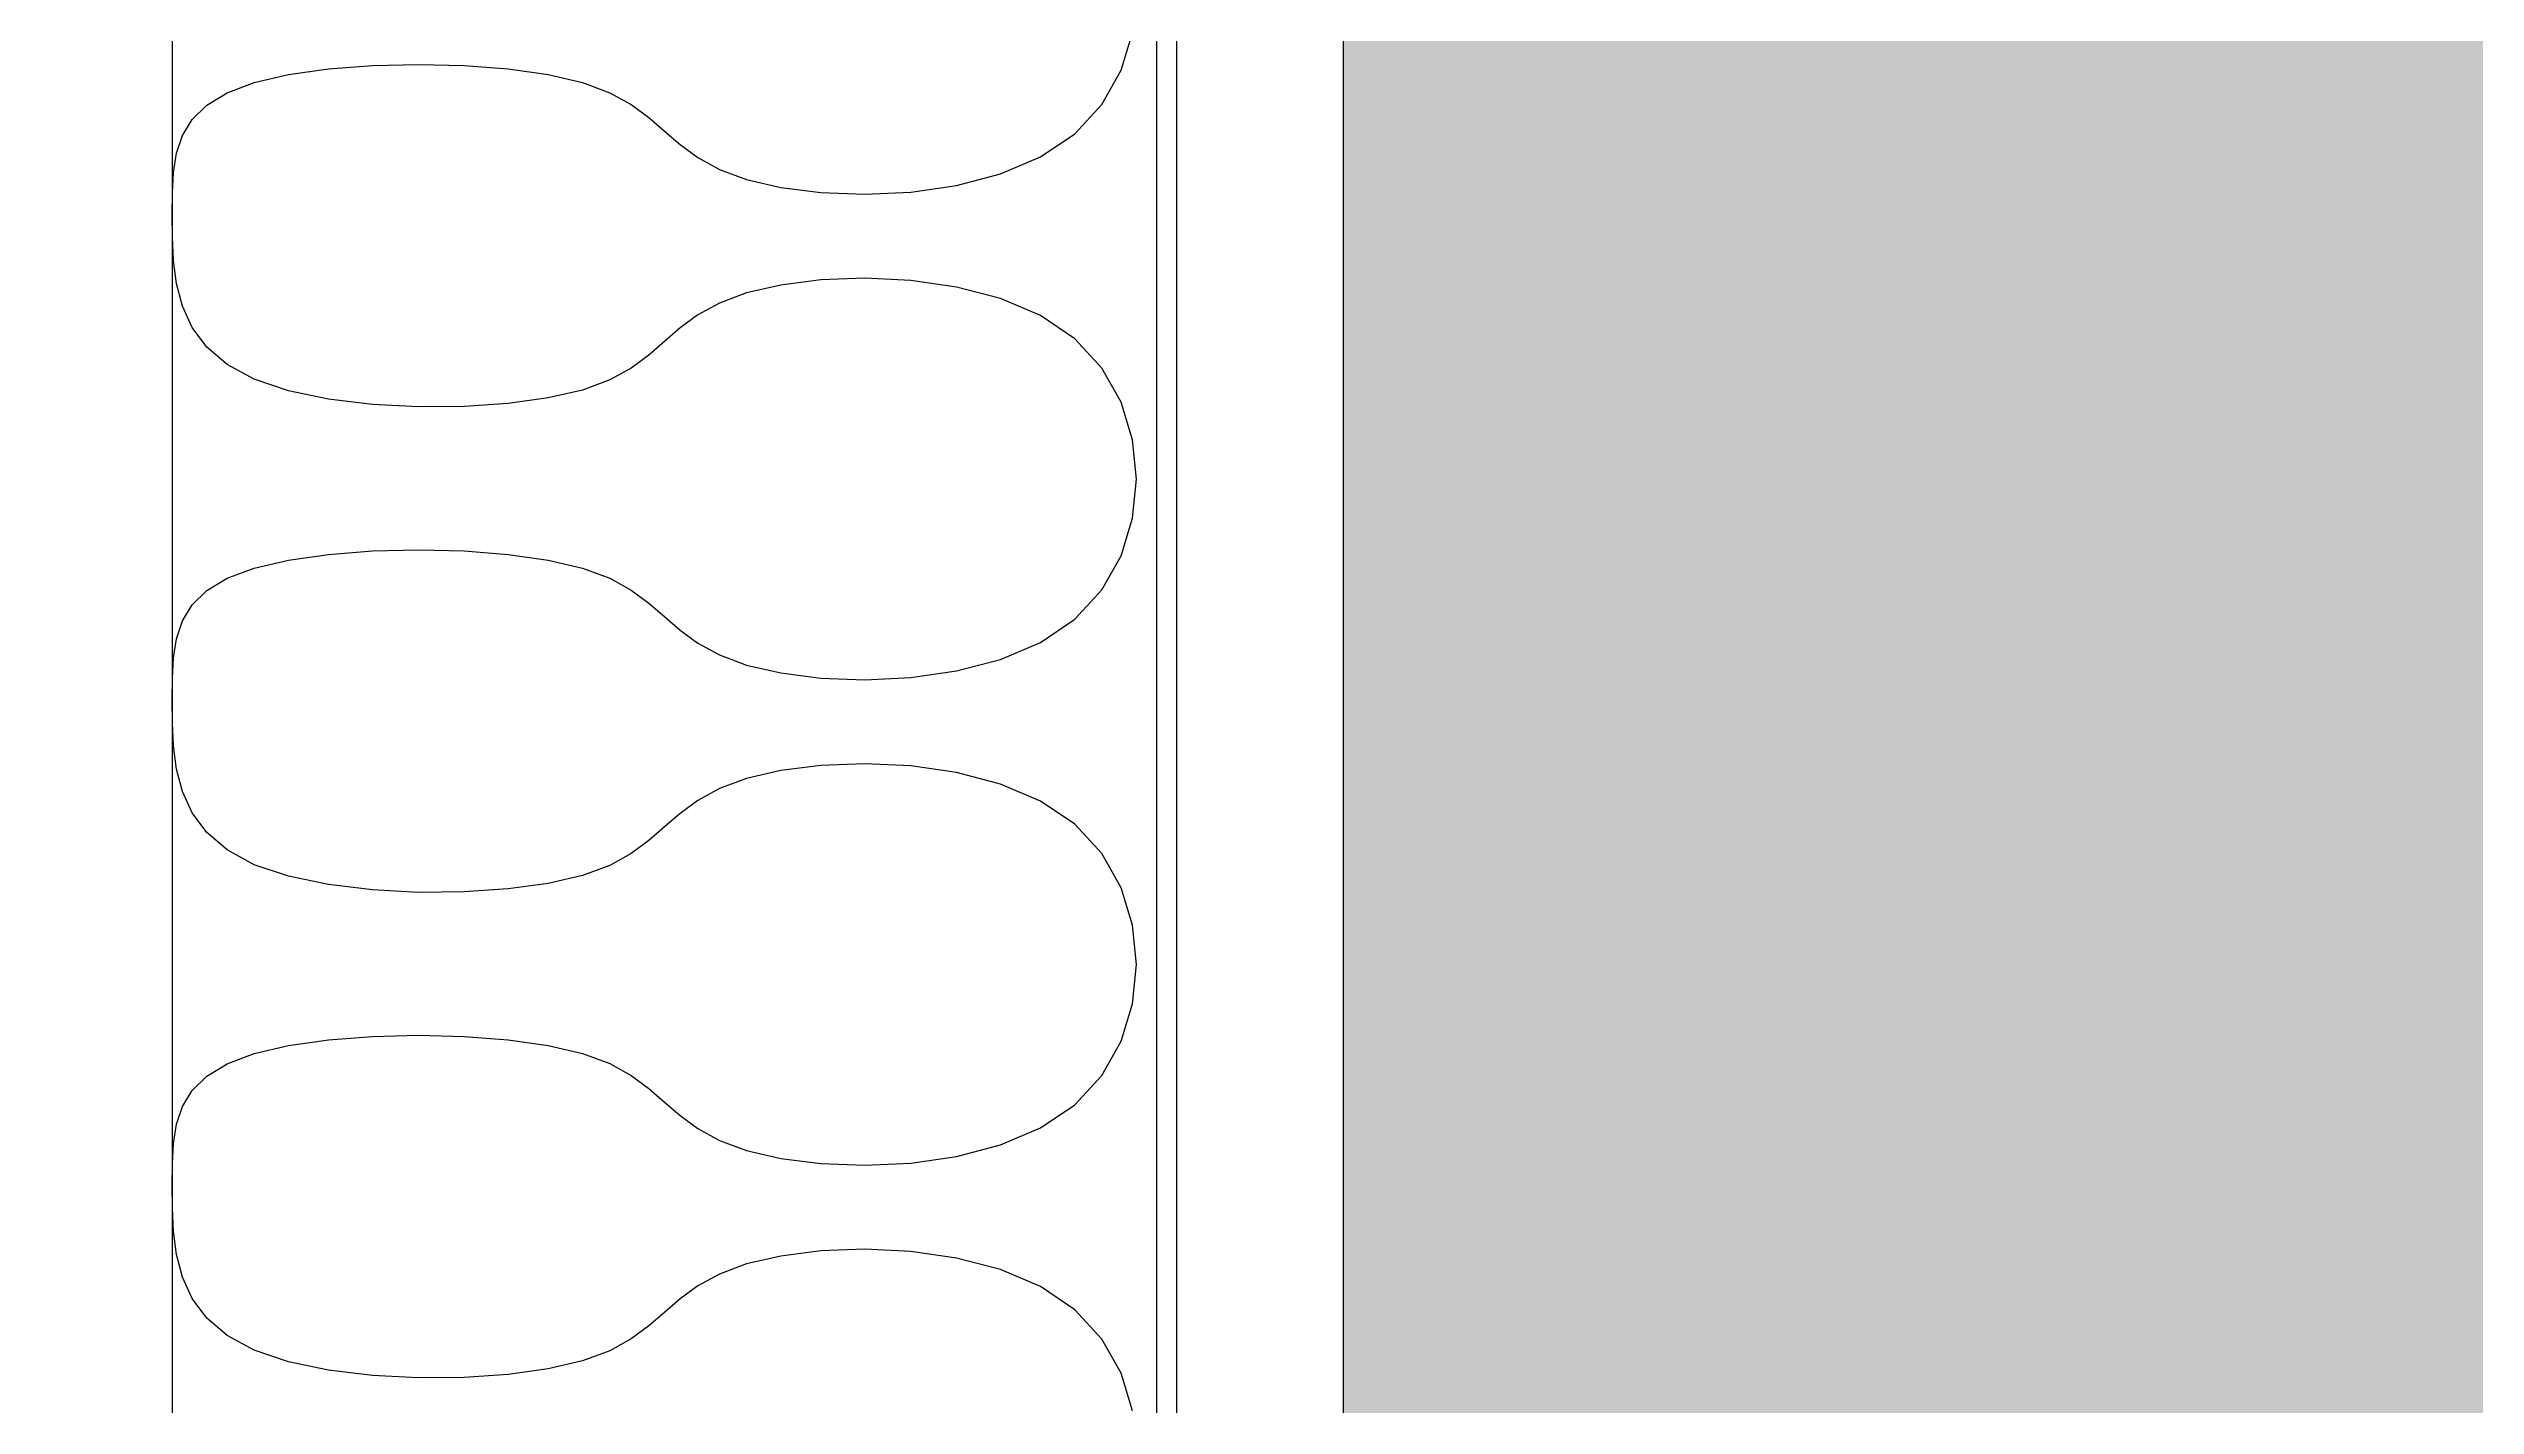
# Model space of a CAD drawing. Header units: millimetres. Extents: x -95178 to 274693, y -2232 to 263302.
# Drawn here: x 121889 to 122619, y 213726 to 214134 of the extents above; entities that cross this region are included whole.
import ezdxf

# ---------------------------------------------------------------- set-up
doc = ezdxf.new("R2010")
doc.units = ezdxf.units.MM
doc.layers.add('HATCH', color=9, linetype='Continuous')
doc.layers.add('TXT', color=3, linetype='Continuous')
doc.styles.add('ROMANS', font='romans.shx', dxfattribs={"width": 0.8})
doc.styles.add('view', font='romans.shx', dxfattribs={"width": 0.85})
doc.dimstyles.new('view', dxfattribs={"dimtxt": 2, "dimasz": 2, "dimexe": 1, "dimexo": 1, "dimgap": 1, "dimtad": 1, "dimdec": 0, "dimlfac": -1, "dimzin": 0, "dimdsep": 46, "dimtxsty": 'view', "dimcen": 2.5, "dimdle": 1.25, "dimclrd": 15, "dimclre": 15, "dimclrt": 3, "dimadec": 0, "dimazin": 0, "dimtfac": 0.9, "dimtdec": 0, "dimtofl": 0, "dimtmove": 2, "dimatfit": 0, "dimfxl": 1, "dimtolj": 1, "dimtzin": 0, "dimarcsym": 0})

# ---------------------------------------------------------------- blocks, each defined once
blk = doc.blocks.new('*D3')
at = {"layer": 'Defpoints', "color": 0, "transparency": 16777216}
for p in [(120731.83, 216562.82, 0), (122228.47, 216562.82, 0), (122228.47, 212334.82, 0)]:
    blk.add_point(p, dxfattribs=at)
at = {"layer": 'TXT', "color": 15, "lineweight": -2, "transparency": 16777216}
for p, q in [((122227.47, 216562.82, 0), (120730.83, 216562.82, 0)), ((120731.83, 212336.82, 0), (120731.83, 216560.82, 0)), ((120479.06, 214490.95, 0), (120477.06, 214490.95, 0)), ((120731.83, 214448.82, 0), (120479.06, 214490.95, 0)), ((122227.47, 212334.82, 0), (120730.83, 212334.82, 0))]:
    blk.add_line(p, q, dxfattribs=at)
at = {"layer": 'TXT', "color": 15, "transparency": 16777216}
for points in [[(120731.5, 216560.82, 0), (120732.17, 216560.82, 0), (120731.83, 216562.82, 0)], [(120731.5, 212336.82, 0), (120732.17, 212336.82, 0), (120731.83, 212334.82, 0)]]:
    blk.add_solid(points, dxfattribs=at)
at = {"layer": 'TXT', "color": 3, "transparency": 16777216, "insert": (120476.06, 214483.07, 0), "char_height": 2, "attachment_point": 5, "rotation": 90, "style": 'ROMANS'}
blk.add_mtext('\\A1;STATED DUCT', dxfattribs=at)

msp = doc.modelspace()

# ---------------------------------------------------------------- linework, layer by layer
at = {"color": 4}
for p, q in [((121926.474, 216864.819, 0), (121926.474, 212032.819, 0)), ((122228.474, 212334.819, 0), (122228.474, 216562.819, 0))]:
    msp.add_line(p, q, dxfattribs=at)
at = {"color": 31}
for p, q in [((122222.474, 212328.819, 0), (122222.474, 216568.819, 0)), ((122278.474, 216512.819, 0), (122278.474, 212628.84, 0))]:
    msp.add_line(p, q, dxfattribs=at)
at = {"layer": 'HATCH'}
for p, q in [((122211.682, 214127.109, 0), (122215.151, 214138.395, 0)), ((121942.998, 214120.335, 0), (121951.14, 214123.406, 0)), ((121951.14, 214123.406, 0), (121961.45, 214125.802, 0)), ((121961.45, 214125.802, 0), (121973.494, 214127.513, 0)), ((121973.494, 214127.513, 0), (121986.695, 214128.539, 0)), ((121986.695, 214128.539, 0), (122000.474, 214128.881, 0)), ((122000.474, 214128.881, 0), (122014.252, 214128.539, 0)), ((122014.252, 214128.539, 0), (122027.453, 214127.513, 0)), ((122027.453, 214127.513, 0), (122039.497, 214125.802, 0)), ((122039.497, 214125.802, 0), (122049.807, 214123.406, 0)), ((122049.807, 214123.406, 0), (122057.997, 214120.355, 0)), ((122205.901, 214116.811, 0), (122211.682, 214127.109, 0)), ((121932.496, 214112.328, 0), (121936.88, 214116.626, 0)), ((121936.88, 214116.626, 0), (121942.998, 214120.335, 0)), ((122057.997, 214120.355, 0), (122064.453, 214116.791, 0)), ((122064.453, 214116.791, 0), (122069.752, 214112.884, 0)), ((122197.807, 214107.996, 0), (122205.901, 214116.811, 0)), ((121927.774, 214102.154, 0), (121929.557, 214107.488, 0)), ((121929.557, 214107.488, 0), (121932.496, 214112.328, 0)), ((122069.752, 214112.884, 0), (122074.474, 214108.806, 0)), ((122074.474, 214108.806, 0), (122079.195, 214104.729, 0)), ((122187.497, 214101.049, 0), (122197.807, 214107.996, 0)), ((121926.859, 214096.373, 0), (121927.774, 214102.154, 0)), ((122079.195, 214104.729, 0), (122084.494, 214100.822, 0)), ((122084.494, 214100.822, 0), (122090.95, 214097.258, 0)), ((122175.453, 214095.918, 0), (122187.497, 214101.049, 0)), ((121926.522, 214090.193, 0), (121926.859, 214096.373, 0)), ((122090.95, 214097.258, 0), (122099.14, 214094.206, 0)), ((122099.14, 214094.206, 0), (122109.45, 214091.838, 0)), ((122162.252, 214092.44, 0), (122175.453, 214095.918, 0)), ((121926.474, 214083.662, 0), (121926.522, 214090.193, 0)), ((122109.45, 214091.838, 0), (122121.494, 214090.316, 0)), ((122121.494, 214090.316, 0), (122134.695, 214089.801, 0)), ((122134.695, 214089.801, 0), (122148.474, 214090.455, 0)), ((122148.474, 214090.455, 0), (122162.252, 214092.44, 0)), ((121926.522, 214076.845, 0), (121926.474, 214083.662, 0)), ((121926.859, 214069.885, 0), (121926.522, 214076.845, 0)), ((121927.774, 214062.944, 0), (121926.859, 214069.885, 0)), ((122121.494, 214064.028, 0), (122109.45, 214062.506, 0)), ((122134.695, 214064.543, 0), (122121.494, 214064.028, 0)), ((122148.474, 214063.889, 0), (122134.695, 214064.543, 0)), ((122162.252, 214061.904, 0), (122148.474, 214063.889, 0)), ((121929.557, 214056.184, 0), (121927.774, 214062.944, 0)), ((122090.95, 214057.086, 0), (122084.494, 214053.522, 0)), ((122099.14, 214060.137, 0), (122090.95, 214057.086, 0)), ((122109.45, 214062.506, 0), (122099.14, 214060.137, 0)), ((122175.453, 214058.426, 0), (122162.252, 214061.904, 0)), ((122187.497, 214053.295, 0), (122175.453, 214058.426, 0)), ((121932.496, 214049.767, 0), (121929.557, 214056.184, 0)), ((121936.88, 214043.853, 0), (121932.496, 214049.767, 0)), ((122079.195, 214049.615, 0), (122074.474, 214045.537, 0)), ((122084.494, 214053.522, 0), (122079.195, 214049.615, 0)), ((122197.807, 214046.348, 0), (122187.497, 214053.295, 0)), ((121942.998, 214038.604, 0), (121936.88, 214043.853, 0)), ((122074.474, 214045.537, 0), (122069.752, 214041.46, 0)), ((122205.901, 214037.533, 0), (122197.807, 214046.348, 0)), ((121951.14, 214034.182, 0), (121942.998, 214038.604, 0)), ((122064.453, 214037.553, 0), (122057.997, 214033.989, 0)), ((122069.752, 214041.46, 0), (122064.453, 214037.553, 0)), ((122211.682, 214027.235, 0), (122205.901, 214037.533, 0)), ((121961.45, 214030.716, 0), (121951.14, 214034.182, 0)), ((121973.494, 214028.2, 0), (121961.45, 214030.716, 0)), ((121986.695, 214026.597, 0), (121973.494, 214028.2, 0)), ((122039.497, 214028.548, 0), (122027.453, 214026.882, 0)), ((122049.807, 214030.937, 0), (122039.497, 214028.548, 0)), ((122057.997, 214033.989, 0), (122049.807, 214030.937, 0)), ((122215.151, 214015.949, 0), (122211.682, 214027.235, 0)), ((122000.474, 214025.868, 0), (121986.695, 214026.597, 0)), ((122014.252, 214025.976, 0), (122000.474, 214025.868, 0)), ((122027.453, 214026.882, 0), (122014.252, 214025.976, 0)), ((122216.307, 214004.168, 0), (122215.151, 214015.949, 0)), ((122215.151, 213992.388, 0), (122216.307, 214004.168, 0)), ((122211.682, 213981.101, 0), (122215.151, 213992.388, 0)), ((121942.998, 213974.327, 0), (121951.14, 213977.399, 0)), ((121951.14, 213977.399, 0), (121961.45, 213979.794, 0)), ((121961.45, 213979.794, 0), (121973.494, 213981.505, 0)), ((121973.494, 213981.505, 0), (121986.695, 213982.532, 0)), ((121986.695, 213982.532, 0), (122000.474, 213982.874, 0)), ((122000.474, 213982.874, 0), (122014.252, 213982.532, 0)), ((122014.252, 213982.532, 0), (122027.453, 213981.505, 0)), ((122027.453, 213981.505, 0), (122039.497, 213979.794, 0)), ((122039.497, 213979.794, 0), (122049.807, 213977.399, 0)), ((122049.807, 213977.399, 0), (122057.997, 213974.348, 0)), ((122205.901, 213970.804, 0), (122211.682, 213981.101, 0)), ((121932.496, 213966.321, 0), (121936.88, 213970.619, 0)), ((121936.88, 213970.619, 0), (121942.998, 213974.327, 0)), ((122057.997, 213974.348, 0), (122064.453, 213970.784, 0)), ((122064.453, 213970.784, 0), (122069.752, 213966.877, 0)), ((122197.807, 213961.989, 0), (122205.901, 213970.804, 0)), ((121927.774, 213956.147, 0), (121929.557, 213961.481, 0)), ((121929.557, 213961.481, 0), (121932.496, 213966.321, 0)), ((122069.752, 213966.877, 0), (122074.474, 213962.799, 0)), ((122074.474, 213962.799, 0), (122079.195, 213958.721, 0)), ((122187.497, 213955.042, 0), (122197.807, 213961.989, 0)), ((121926.859, 213950.366, 0), (121927.774, 213956.147, 0)), ((122079.195, 213958.721, 0), (122084.494, 213954.815, 0)), ((122084.494, 213954.815, 0), (122090.95, 213951.25, 0)), ((122175.453, 213949.91, 0), (122187.497, 213955.042, 0)), ((121926.522, 213944.186, 0), (121926.859, 213950.366, 0)), ((122090.95, 213951.25, 0), (122099.14, 213948.199, 0)), ((122099.14, 213948.199, 0), (122109.45, 213945.831, 0)), ((122162.252, 213946.433, 0), (122175.453, 213949.91, 0)), ((121926.474, 213937.654, 0), (121926.522, 213944.186, 0)), ((122109.45, 213945.831, 0), (122121.494, 213944.308, 0)), ((122121.494, 213944.308, 0), (122134.695, 213943.794, 0)), ((122134.695, 213943.794, 0), (122148.474, 213944.448, 0)), ((122148.474, 213944.448, 0), (122162.252, 213946.433, 0)), ((121926.522, 213930.837, 0), (121926.474, 213937.654, 0)), ((121926.859, 213923.878, 0), (121926.522, 213930.837, 0)), ((121927.774, 213916.937, 0), (121926.859, 213923.878, 0)), ((122121.494, 213918.021, 0), (122109.45, 213916.498, 0)), ((122134.695, 213918.536, 0), (122121.494, 213918.021, 0)), ((122148.474, 213917.881, 0), (122134.695, 213918.536, 0)), ((122162.252, 213915.896, 0), (122148.474, 213917.881, 0)), ((121929.557, 213910.177, 0), (121927.774, 213916.937, 0)), ((122090.95, 213911.079, 0), (122084.494, 213907.514, 0)), ((122099.14, 213914.13, 0), (122090.95, 213911.079, 0)), ((122109.45, 213916.498, 0), (122099.14, 213914.13, 0)), ((122175.453, 213912.419, 0), (122162.252, 213915.896, 0)), ((122187.497, 213907.287, 0), (122175.453, 213912.419, 0)), ((121932.496, 213903.759, 0), (121929.557, 213910.177, 0)), ((121936.88, 213897.845, 0), (121932.496, 213903.759, 0)), ((122079.195, 213903.608, 0), (122074.474, 213899.53, 0)), ((122084.494, 213907.514, 0), (122079.195, 213903.608, 0)), ((122197.807, 213900.34, 0), (122187.497, 213907.287, 0)), ((121942.998, 213892.597, 0), (121936.88, 213897.845, 0)), ((122074.474, 213899.53, 0), (122069.752, 213895.452, 0)), ((122205.901, 213891.525, 0), (122197.807, 213900.34, 0)), ((121951.14, 213888.175, 0), (121942.998, 213892.597, 0)), ((122064.453, 213891.546, 0), (122057.997, 213887.981, 0)), ((122069.752, 213895.452, 0), (122064.453, 213891.546, 0)), ((122211.682, 213881.228, 0), (122205.901, 213891.525, 0)), ((121961.45, 213884.709, 0), (121951.14, 213888.175, 0)), ((121973.494, 213882.193, 0), (121961.45, 213884.709, 0)), ((121986.695, 213880.589, 0), (121973.494, 213882.193, 0)), ((122039.497, 213882.541, 0), (122027.453, 213880.874, 0)), ((122049.807, 213884.93, 0), (122039.497, 213882.541, 0)), ((122057.997, 213887.981, 0), (122049.807, 213884.93, 0)), ((122215.151, 213869.942, 0), (122211.682, 213881.228, 0)), ((122000.474, 213879.861, 0), (121986.695, 213880.589, 0)), ((122014.252, 213879.968, 0), (122000.474, 213879.861, 0)), ((122027.453, 213880.874, 0), (122014.252, 213879.968, 0)), ((122216.307, 213858.161, 0), (122215.151, 213869.942, 0)), ((122215.151, 213846.38, 0), (122216.307, 213858.161, 0)), ((122211.682, 213835.094, 0), (122215.151, 213846.38, 0)), ((121942.998, 213828.32, 0), (121951.14, 213831.392, 0)), ((121951.14, 213831.392, 0), (121961.45, 213833.787, 0)), ((121961.45, 213833.787, 0), (121973.494, 213835.498, 0)), ((121973.494, 213835.498, 0), (121986.695, 213836.525, 0)), ((121986.695, 213836.525, 0), (122000.474, 213836.867, 0)), ((122000.474, 213836.867, 0), (122014.252, 213836.525, 0)), ((122014.252, 213836.525, 0), (122027.453, 213835.498, 0)), ((122027.453, 213835.498, 0), (122039.497, 213833.787, 0)), ((122039.497, 213833.787, 0), (122049.807, 213831.392, 0)), ((122049.807, 213831.392, 0), (122057.997, 213828.341, 0)), ((122205.901, 213824.796, 0), (122211.682, 213835.094, 0)), ((121932.496, 213820.313, 0), (121936.88, 213824.611, 0)), ((121936.88, 213824.611, 0), (121942.998, 213828.32, 0)), ((122057.997, 213828.341, 0), (122064.453, 213824.776, 0)), ((122064.453, 213824.776, 0), (122069.752, 213820.87, 0)), ((122197.807, 213815.982, 0), (122205.901, 213824.796, 0)), ((121929.557, 213815.474, 0), (121932.496, 213820.313, 0)), ((122069.752, 213820.87, 0), (122074.474, 213816.792, 0)), ((122074.474, 213816.792, 0), (122079.195, 213812.714, 0)), ((122187.497, 213809.035, 0), (122197.807, 213815.982, 0)), ((121926.859, 213804.359, 0), (121927.774, 213810.14, 0)), ((121927.774, 213810.14, 0), (121929.557, 213815.474, 0)), ((122079.195, 213812.714, 0), (122084.494, 213808.807, 0)), ((122084.494, 213808.807, 0), (122090.95, 213805.243, 0)), ((122175.453, 213803.903, 0), (122187.497, 213809.035, 0)), ((121926.522, 213798.179, 0), (121926.859, 213804.359, 0)), ((122090.95, 213805.243, 0), (122099.14, 213802.192, 0)), ((122099.14, 213802.192, 0), (122109.45, 213799.823, 0)), ((122162.252, 213800.426, 0), (122175.453, 213803.903, 0)), ((121926.474, 213791.647, 0), (121926.522, 213798.179, 0)), ((122109.45, 213799.823, 0), (122121.494, 213798.301, 0)), ((122121.494, 213798.301, 0), (122134.695, 213797.786, 0)), ((122134.695, 213797.786, 0), (122148.474, 213798.441, 0)), ((122148.474, 213798.441, 0), (122162.252, 213800.426, 0)), ((121926.522, 213784.83, 0), (121926.474, 213791.647, 0)), ((121926.859, 213777.87, 0), (121926.522, 213784.83, 0)), ((121927.774, 213770.93, 0), (121926.859, 213777.87, 0)), ((122121.494, 213772.014, 0), (122109.45, 213770.491, 0)), ((122134.695, 213772.528, 0), (122121.494, 213772.014, 0)), ((122148.474, 213771.874, 0), (122134.695, 213772.528, 0)), ((122162.252, 213769.889, 0), (122148.474, 213771.874, 0)), ((121929.557, 213764.17, 0), (121927.774, 213770.93, 0)), ((122090.95, 213765.072, 0), (122084.494, 213761.507, 0)), ((122099.14, 213768.123, 0), (122090.95, 213765.072, 0)), ((122109.45, 213770.491, 0), (122099.14, 213768.123, 0)), ((122175.453, 213766.411, 0), (122162.252, 213769.889, 0)), ((122187.497, 213761.28, 0), (122175.453, 213766.411, 0)), ((121932.496, 213757.752, 0), (121929.557, 213764.17, 0)), ((121936.88, 213751.838, 0), (121932.496, 213757.752, 0)), ((122079.195, 213757.6, 0), (122074.474, 213753.523, 0)), ((122084.494, 213761.507, 0), (122079.195, 213757.6, 0)), ((122197.807, 213754.333, 0), (122187.497, 213761.28, 0)), ((121942.998, 213746.589, 0), (121936.88, 213751.838, 0)), ((122074.474, 213753.523, 0), (122069.752, 213749.445, 0)), ((122205.901, 213745.518, 0), (122197.807, 213754.333, 0)), ((121951.14, 213742.168, 0), (121942.998, 213746.589, 0)), ((122064.453, 213745.538, 0), (122057.997, 213741.974, 0)), ((122069.752, 213749.445, 0), (122064.453, 213745.538, 0)), ((122211.682, 213735.22, 0), (122205.901, 213745.518, 0)), ((121961.45, 213738.701, 0), (121951.14, 213742.168, 0)), ((121973.494, 213736.185, 0), (121961.45, 213738.701, 0)), ((121986.695, 213734.582, 0), (121973.494, 213736.185, 0)), ((122039.497, 213736.534, 0), (122027.453, 213734.867, 0)), ((122049.807, 213738.923, 0), (122039.497, 213736.534, 0)), ((122057.997, 213741.974, 0), (122049.807, 213738.923, 0)), ((122000.474, 213733.853, 0), (121986.695, 213734.582, 0)), ((122014.252, 213733.961, 0), (122000.474, 213733.853, 0)), ((122027.453, 213734.867, 0), (122014.252, 213733.961, 0)), ((122215.151, 213723.934, 0), (122211.682, 213735.22, 0))]:
    msp.add_line(p, q, dxfattribs=at)
msp.add_solid([(122278.474, 212628.84, 0), (122278.474, 216512.819, 0), (123287.522, 215509.864, 0), (128128.661, 216512.819, 0)], dxfattribs=at)

# ---------------------------------------------------------------- dimensions: what is measured, and where the dimension line sits
at = {"layer": 'TXT'}
dim = msp.add_linear_dim(base=(120731.833, 216562.819, 0), p1=(122228.474, 212334.819, 0), p2=(122228.474, 216562.819, 0), angle=90, text='STATED DUCT', dimstyle='view', override={"dimtad": 0, "dimtih": 1, "dimlfac": 1, "dimrnd": 5, "dimtxsty": 'ROMANS', "dimcen": 3, "dimdle": 0, "dimtp": 50, "dimtm": 3, "dimtfac": 1, "dimtdec": 4, "dimtofl": 1, "dimtmove": 1, "dimatfit": 3}, dxfattribs=at)
dim.commit()
dim.dimension.update_dxf_attribs({"geometry": '*D3', "text_midpoint": (120476.061, 214490.952, 0), "dimtype": 160, "text_rotation": 90})

doc.saveas('drawing.dxf')
